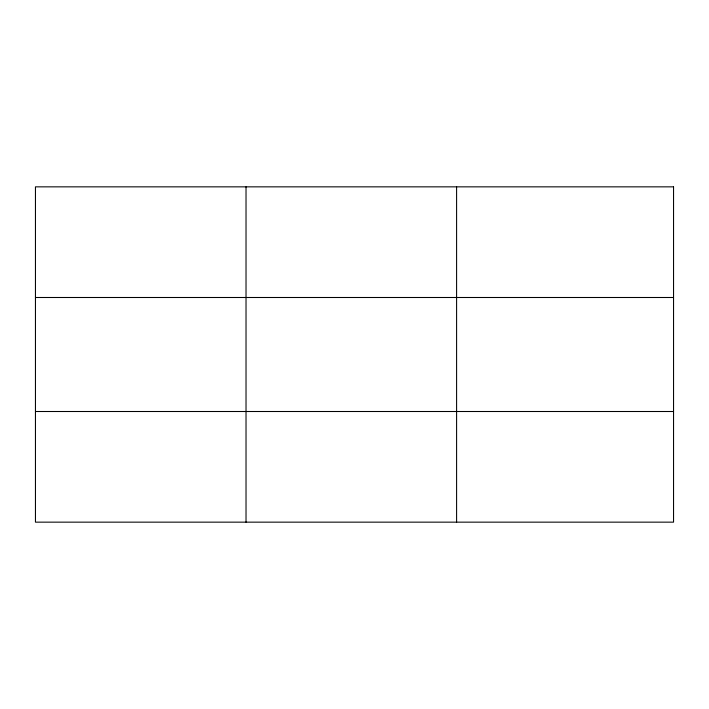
<?xml version="1.0" encoding="UTF-8"?>
<svg xmlns="http://www.w3.org/2000/svg" width="709" height="709" viewBox="0 0 709 709"><rect width="100%" height="100%" fill="white"/><g stroke="black" fill="none" stroke-linecap="round" stroke-linejoin="round"><path stroke-width="1.06" d="M246.023 522.152L246.023 186.848M456.596 522.152L456.596 186.848M35.45 297.496L673.55 297.496M35.45 411.504L673.55 411.504M673.55 186.848L673.55 522.152L35.45 522.152L35.45 186.848L673.55 186.848"/></g></svg>
